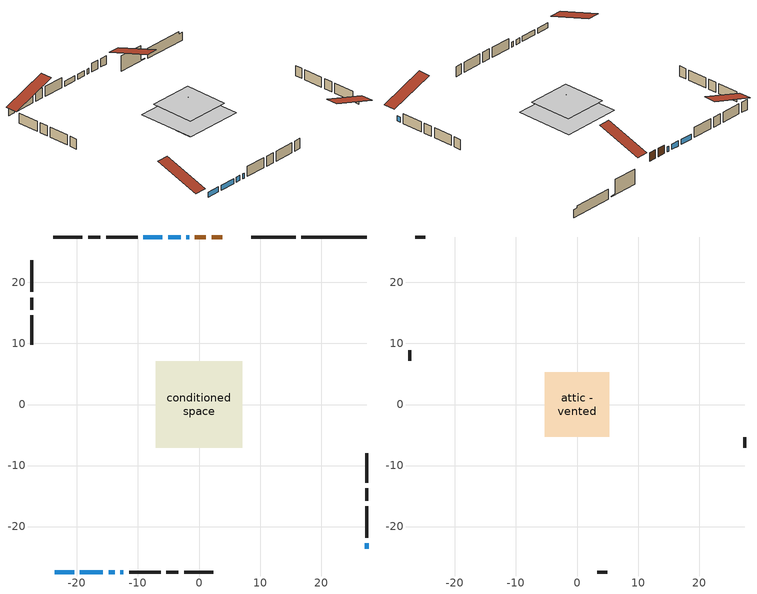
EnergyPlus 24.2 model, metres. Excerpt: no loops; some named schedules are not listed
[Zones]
conditioned space
 floor adiabatic (AdiabaticFloorConstruction): -7.09,-7.09 -7.09,7.09 7.09,7.09 7.09,-7.09 z2.44
 floor foundation (Slab1 construction): -2.01,-2.01 -2.01,2.01 2.01,2.01 2.01,-2.01 z-1.52
 floor foundation (Slab1 construction 1): -1.67,-1.67 -1.67,1.67 1.67,1.67 1.67,-1.67 z-1.22
 wall outside (AdiabaticWallConstruction 1): 3.78,27.45 2.06,27.45 / 1.13,27.45 -0.69,27.45 z2.44:4.47
 wall outside (AdiabaticWallConstruction): -23.62,-27.45 -20.48,-27.45 / -1.62,27.45 -2.1,27.45 / -19.56,-27.45 -15.74,-27.45 / -14.82,-27.45 -13.8,-27.45 / -3.03,27.45 -5.06,27.45 / -5.99,27.45 -9.14,27.45 / 27.45,-23.62 27.45,-22.77 / -12.87,-27.45 -12.39,-27.45 z2.44:3.66
 wall outside (Wall1 construction): -10.07,27.45 -15.23,27.45 / -11.47,-27.45 -6.31,-27.45 / -27.45,23.62 -27.45,18.46 / 27.45,-21.85 27.45,-16.69 z2.44:4.88
 wall outside (Wall2 construction): -16.16,27.45 -18.16,27.45 / -5.38,-27.45 -3.38,-27.45 / -27.45,17.53 -27.45,15.53 / 27.45,-15.76 27.45,-13.75 z2.44:4.88
 wall outside (Wall3 construction): -19.09,27.45 -23.9,27.45 / -2.45,-27.45 2.36,-27.45 / -27.45,14.6 -27.45,9.79 / 27.45,-12.83 27.45,-8.02 z2.44:4.88
 wall foundation (FoundationWall1 construction): 16.78,27.45,-1.52 16.78,27.45,0.92 26.38,27.45,0.92 26.38,27.45,0.37 27.45,27.45,0.37 27.45,27.45,-1.52
 wall foundation (FoundationWall2 construction): 8.54,27.45,-1.22 8.54,27.45,2.44 14.55,27.45,2.44 14.55,27.45,-1.12 15.85,27.45,-1.12 15.85,27.45,-1.22
 window (WindowConstruction): -23.62,-27.45 -20.48,-27.45 z2.44:3.66
 window (WindowConstruction 6): -1.62,27.45 -2.1,27.45 z2.44:3.66
 window (WindowConstruction 7): -19.56,-27.45 -15.75,-27.45 z2.44:3.66
 window (WindowConstruction 1): -14.82,-27.45 -13.8,-27.45 z2.44:3.66
 window (WindowConstruction 2): -3.03,27.45 -5.06,27.45 z2.44:3.66
 window (WindowConstruction 3): -5.99,27.45 -9.14,27.45 z2.44:3.66
 window (WindowConstruction 4): 27.45,-23.62 27.45,-22.77 z2.44:3.66
 window (WindowConstruction 5): -12.87,-27.45 -12.4,-27.45 z2.44:3.66
 door (Door): 3.78,27.45 2.06,27.45 z2.44:4.47
 door (Door 1): 1.13,27.45 -0.69,27.45 z2.44:4.47
 ceiling adiabatic (AdiabaticFloorConstruction): 7.09,-7.09 7.09,7.09 -7.09,7.09 -7.09,-7.09 z2.44
attic - vented
 floor to conditioned space (Floor1 construction Reversed): -5.29,-5.29 -5.29,5.29 5.29,5.29 5.29,-5.29 z4.88
 floor to conditioned space (Floor2 construction Reversed): -2,-2 -2,2 2,2 2,-2 z4.88
 wall outside (Wall4 construction): -24.83,27.45 -26.52,27.45 / 3.29,-27.45 4.98,-27.45 / -27.45,8.87 -27.45,7.17 / 27.45,-7.09 27.45,-5.4 z2.44:4.88
 roof outside (Roof1 construction): 4.71,27.45,4.88 4.71,16.44,8.55 7.61,16.44,8.55 7.61,27.45,4.88; -24.55,-27.45,4.88 -24.55,-16.44,8.55 -27.45,-16.44,8.55 -27.45,-27.45,4.88; -27.45,24.55,4.88 -16.44,24.55,8.55 -16.44,27.45,8.55 -27.45,27.45,4.88; 27.45,-24.55,4.88 16.44,-24.55,8.55 16.44,-27.45,8.55 27.45,-27.45,4.88
[Building]
Building 1: Terrain=Suburbs
[Site:Location]
Moose Jaw CS_SK: Latitude {deg}=50.33; Longitude {deg}=-105.54; Time Zone {hr}=-6; Elevation {m}=577; Keep Site Location Information=Yes
[Site:GroundTemperature:Shallow]
-1.16478, -3.46141, -3.64533, -2.55546, 1.81975, 6.17459, 9.95, 12.3416, 12.5448, 10.5996, 6.92049, 2.69924
[Site:WaterMainsTemperature]
Calculation Method=Schedule; Temperature Schedule=mains temperature schedule
[Material] Roughness=Rough; Thermal Absorptance=0.9
Name | Thickness {m} | Conductivity {W/m-K} | Density {kg/m3} | Specific Heat {J/kg-K} | Solar Absorptance | Visible Absorptance
asphalt or fiberglass shingles | 0.00635 | 0.162714 | 1121.4 | 1465.45 | 0.84 | 0.84
ceiling loosefill ins | 0.254 | 0.0480833 | 16.02 | 1046.75 | 0.7 | 0.7
ceiling stud and cavity | 0.1397 | 0.0922525 | 65.682 | 1177.47 | 0.7 | 0.7
ceiling stud and cavity 1 | 0.1397 | 0.105783 | 65.682 | 1177.47 | 0.7 | 0.7
concrete 4.0 in. | 0.1016 | 1.803125 | 2242.8 | 837.4 | 0.7 | 0.7
concrete 8.0 in. | 0.2032 | 1.803125 | 2242.8 | 837.4 | 0.7 | 0.7
door material | 0.04445 | 0.0451087 | 512.64 | 1214.23 | 0.7 | 0.7
exterior vertical ins | 0.109013 | 0.029427 | 32.04 | 1214.23 | 0.7 | 0.7
exterior vertical ins 1 | 0.111367 | 0.029427 | 32.04 | 1214.23 | 0.7 | 0.7
floor covering | 0.0127 | 0.0433444 | 54.468 | 1339.84 | 0.6 | 0.6
floor rigid ins; wall rigid ins 1 | 0.512978 | 0.029427 | 32.04 | 1214.23 | 0.7 | 0.7
floor stud and cavity | 0.1397 | 1.75129 | 37.0049 | 1207.88 | 0.7 | 0.7
furniture material conditioned space 1 | 0.1524 | 0.115458 | 640.8 | 1214.23 | 0.6 | 0.6
gypsum board | 0.0127 | 0.160291 | 801 | 837.4 | 0.6 | 0.6
gypsum board 1 | 0.0127 | 0.160291 | 801 | 837.4 | 0.7 | 0.7
osb sheathing 0.5 in. | 0.0127 | 0.115458 | 512.64 | 1214.23 | 0.7 | 0.7
osb sheathing 0.75 in. | 0.01905 | 0.115458 | 512.64 | 1214.23 | 0.7 | 0.7
wall rigid ins | 0.051816 | 0.029427 | 32.04 | 1214.23 | 0.7 | 0.7
wall stud and cavity | 0.1397 | 0.214432 | 139.0536 | 1170.24 | 0.7 | 0.7
wall stud and cavity 1 | 0.1397 | 0.218567 | 139.0536 | 1170.24 | 0.7 | 0.7
wall stud and cavity 2 | 0.1397 | 0.203958 | 139.0536 | 1170.24 | 0.7 | 0.7
wall stud and cavity 3 | 0.0889 | 6.1454 | 50.32683 | 1063.81 | 0.6 | 0.6
wall stud and cavity 4 | 0.0889 | 0.380278 | 52.3479 | 1209.89 | 0.7 | 0.7
wall stud and cavity 5 | 0.0889 | 0.391764 | 83.0341 | 1211.67 | 0.7 | 0.7
wood siding | 0.0254 | 0.102417 | 544.68 | 1172.36 | 0 | 0
wood siding 1 | 0.00254 | 0.102417 | 544.68 | 1172.36 | 0 | 0
wood siding 2; wood siding 3 | 0.0254 | 0.102417 | 544.68 | 1172.36 | 0.7 | 0.7
[WindowMaterial:SimpleGlazingSystem]
Name | U-Factor {W/m2-K} | Solar Heat Gain Coefficient
WindowMaterial | 2.95767 | 0.59
WindowMaterial 1 | 2.12925 | 0.58
WindowMaterial 2 | 2.11903 | 0.58
WindowMaterial 3 | 2.13095 | 0.58
WindowMaterial 4 | 1.39225 | 0.47
WindowMaterial 5 | 1.822638 | 0.51
WindowMaterial 6 | 1.322974 | 0.49
[Construction]
AdiabaticFloorConstruction: floor stud and cavity, floor rigid ins, osb sheathing 0.75 in., floor covering
AdiabaticWallConstruction: wood siding 2, wall rigid ins 1, wall stud and cavity 4, gypsum board
AdiabaticWallConstruction 1: wood siding 3, wall rigid ins 1, wall stud and cavity 4, gypsum board
Door; Door 1: door material
Floor1 construction Reversed: gypsum board, ceiling stud and cavity, ceiling loosefill ins
Floor2 construction Reversed: gypsum board, ceiling stud and cavity 1, ceiling loosefill ins
FoundationWall1 construction; FoundationWall2 construction: concrete 8.0 in., gypsum board 1
furniture construction conditioned space 1: furniture material conditioned space 1
PartitionWallConstruction: gypsum board, wall stud and cavity 5, gypsum board
Roof1 construction: asphalt or fiberglass shingles
Slab1 construction; Slab1 construction 1: concrete 4.0 in.
Wall1 construction: wood siding, wall rigid ins, osb sheathing 0.5 in., wall stud and cavity, gypsum board
Wall2 construction: wood siding, wall rigid ins, osb sheathing 0.5 in., wall stud and cavity 1, gypsum board
Wall3 construction: wood siding, wall rigid ins, osb sheathing 0.5 in., wall stud and cavity 2, gypsum board
Wall4 construction: wood siding 1, wall stud and cavity 3
WindowConstruction: WindowMaterial
WindowConstruction 1; WindowConstruction 2: WindowMaterial 1
WindowConstruction 3: WindowMaterial 2
WindowConstruction 4: WindowMaterial 3
WindowConstruction 5: WindowMaterial 4
WindowConstruction 6: WindowMaterial 5
WindowConstruction 7: WindowMaterial 6
[Zone] Multiplier=1; Part of Total Floor Area=Yes
Name | Volume {m3}
attic - vented | 76.092
conditioned space | 570.6
[Space]
Name | Zone | Volume {m3}
attic - vented 1 | attic - vented | 76.092
conditioned space 1 | conditioned space | 570.6
[ZoneInfiltration:EffectiveLeakageArea]
infil attic - vented 1: Zone or Space=attic - vented 1; Schedule=Always On Discrete; Effective Air Leakage Area {cm2}=4258; Stack Coefficient=0.00042473; Wind Coefficient=1.39244e-05
[ZoneMixing]
whole house fan mix: Zone or Space=attic - vented; Schedule=Always On Continuous; Design Flow Rate Calculation Method=Flow/Zone; Design Flow Rate {m3/s}=0; Source Zone or Space=conditioned space
[SurfaceProperty:ExposedFoundationPerimeter] Exposed Perimeter Calculation Method=TotalExposedPerimeter
Name | Total Exposed Perimeter {m}
Slab1 | 10.668
Slab1 1 | 7.31499
[InternalMass] Zone or ZoneList=conditioned space; Space or SpaceList=conditioned space 1
Name | Construction | Surface Area {m2}
furniture mass conditioned space 1 | furniture construction conditioned space 1 | 91.2802
partition wall mass | PartitionWallConstruction | 228.201
[Lights]
interior lighting: Zone or ZoneList or Space or SpaceList=conditioned space 1; Schedule=interior lighting schedule; Design Level Calculation Method=LightingLevel; Lighting Level {W}=343.2; Return Air Fraction=0; Fraction Radiant=0.6; Fraction Visible=0.2; Fraction Replaceable=1
[People]
occupants: Zone or ZoneList or Space or SpaceList=conditioned space 1; Number of People Schedule=occupants schedule; Number of People Calculation Method=People; Number of People=3; Fraction Radiant=0.314171; Sensible Heat Fraction=0.56303; Activity Level Schedule=occupants activity schedule; Carbon Dioxide Generation Rate {m3/s-W}=0; Enable ASHRAE 55 Comfort Warnings=No; Mean Radiant Temperature Calculation Type=EnclosureAveraged
[ElectricEquipment] Zone or ZoneList or Space or SpaceList=conditioned space 1; Design Level Calculation Method=EquipmentLevel
Name | Schedule | Design Level {W} | Fraction Latent | Fraction Radiant | Fraction Lost
clothes dryer | clothes dryer schedule | 140.772 | 0.015 | 0.081 | 0.85
clothes washer | clothes washer schedule | 32.1985 | 0.03 | 0.162 | 0.7
cooking range | cooking range schedule | 215.147 | 0.08 | 0.432 | 0.2
dishwasher | dishwasher schedule | 66.8632 | 0.3 | 0.18 | 0.4
fridge | fridge schedule | 72.9452 | 0 | 0.6 | 0
mech vent house fan | mech vent house fan schedule | 0 | 0 | 0 | 1
mech vent house fan cfis | mech vent house fan cfis schedule | 0 | 0 | 0 | 0
misc plug loads | misc plug loads schedule | 494.7 | 0.045 | 0.513 | 0.1
whole house fan | Always On Discrete | 0 | 0 | 0 | 1
[OtherEquipment] Zone or ZoneList or Space or SpaceList=conditioned space 1; Design Level Calculation Method=EquipmentLevel
Name | Fuel Type | Schedule | Design Level {W} | Fraction Latent | Fraction Radiant | Fraction Lost
clothes dryer 1 | Electricity | clothes dryer schedule | 0 | 0.015 | 0.081 | 0.85
cooking range 1 | Electricity | cooking range schedule | 0 | 0.08 | 0.432 | 0.2
general water use latent | None | general water use schedule | 62.594 | 1 | 0 | 0
general water use sensible | None | general water use schedule | -61.6891 | 0 | 0.6 | 0
mech vent house fan latent load | None | Always On Discrete | 0 | 1 | 0 | 0
mech vent house fan sensible load | None | Always On Discrete | 0 | 0 | 0 | 0
water heater energy adjustment1 | NaturalGas | Always On Discrete | 0.01 | 0 | 0 | 1
[ZoneInfiltration:DesignFlowRate] Zone or ZoneList or Space or SpaceList=conditioned space 1; Schedule=Always On Discrete; Design Flow Rate Calculation Method=Flow/Zone; Design Flow Rate {m3/s}=0
infil flow; natural vent flow; whole house fan flow
[AvailabilityManager:Scheduled]
furnace airloop Availability Manager: Schedule=Always On Discrete
[Foundation:Kiva] Initial Indoor Air Temperature {C}=21; Wall Depth Below Slab {m}=0.2032; Custom Block X Position 1 {m}=0.2159; Custom Block Z Position 1 {m}=0
Name | Wall Height Above Grade {m} | Custom Block Material Name 1 | Custom Block Depth 1 {m}
Foundation Kiva 1 | 0.919978 | exterior vertical ins | 2.43998
Foundation Kiva 2 | 2.44002 | exterior vertical ins 1 | 3.66001
[Foundation:Kiva:Settings]
Soil Conductivity {W/m-K}=0.849921; Soil Density {kg/m3}=1842.3; Soil Specific Heat {J/kg-K}=418.7; Ground Solar Absorptivity=0.9; Ground Thermal Absorptivity=0.9; Ground Surface Roughness {m}=0.03; Far-Field Width {m}=40; Deep-Ground Boundary Condition=ZeroFlux; Deep-Ground Depth {m}=40; Minimum Cell Dimension {m}=0.2; Maximum Cell Growth Coefficient=3; Simulation Timestep=Timestep
[Exterior:Lights]
exterior lighting: Schedule=exterior lighting schedule; Design Level {W}=75.6
[EnergyManagementSystem:GlobalVariable]
furnace_airloop_Fan_RTF
infil_program_Qfan
infil_program_Qinf
natural_vent_program_Qnv
natural_vent_program_Qwhf
[EnergyManagementSystem:Sensor]
Name | Output:Variable or Output:Meter Index Key | Output:Variable or Output:Meter
airflow_gain | infil flow | Infiltration Sensible Heat Gain Energy
airflow_gain_1 | natural vent flow | Infiltration Sensible Heat Gain Energy
airflow_gain_2 | whole house fan flow | Infiltration Sensible Heat Gain Energy
airflow_loss | infil flow | Infiltration Sensible Heat Loss Energy
airflow_loss_1 | natural vent flow | Infiltration Sensible Heat Loss Energy
airflow_loss_2 | whole house fan flow | Infiltration Sensible Heat Loss Energy
clg_load_cond |  | Cooling:EnergyTransfer:Zone:CONDITIONED SPACE
clg_sp_s; clg_sp_s_1 | cooling setpoint | Schedule Value
clothes_dryer_exhaust_0_sch_s | clothes dryer exhaust 0 schedule | Schedule Value
cool_season | cooling season schedule | Schedule Value
htg_load_cond |  | Heating:EnergyTransfer:Zone:CONDITIONED SPACE
htg_sp_s; htg_sp_s_1 | heating setpoint | Schedule Value
ig_ee_conv | clothes dryer | Electric Equipment Convective Heating Energy
ig_ee_conv_2 | cooking range | Electric Equipment Convective Heating Energy
ig_ee_conv_4 | fridge | Electric Equipment Convective Heating Energy
ig_ee_conv_5 | misc plug loads | Electric Equipment Convective Heating Energy
ig_ee_conv_6 | whole house fan | Electric Equipment Convective Heating Energy
ig_ee_rad | clothes dryer | Electric Equipment Radiant Heating Energy
ig_ee_rad_2 | cooking range | Electric Equipment Radiant Heating Energy
ig_ee_rad_4 | fridge | Electric Equipment Radiant Heating Energy
ig_ee_rad_5 | misc plug loads | Electric Equipment Radiant Heating Energy
ig_ee_rad_6 | whole house fan | Electric Equipment Radiant Heating Energy
ig_lgt_conv | interior lighting | Lights Convective Heating Energy
ig_lgt_rad | interior lighting | Lights Radiant Heating Energy
ig_lgt_vis | interior lighting | Lights Visible Radiation Heating Energy
ig_oe_conv | clothes dryer 1 | Other Equipment Convective Heating Energy
ig_oe_conv_1 | cooking range 1 | Other Equipment Convective Heating Energy
ig_oe_conv_2 | general water use latent | Other Equipment Convective Heating Energy
ig_oe_conv_3 | general water use sensible | Other Equipment Convective Heating Energy
ig_oe_conv_4 | water heater energy adjustment1 | Other Equipment Convective Heating Energy
ig_oe_rad | clothes dryer 1 | Other Equipment Radiant Heating Energy
ig_oe_rad_1 | cooking range 1 | Other Equipment Radiant Heating Energy
ig_oe_rad_2 | general water use latent | Other Equipment Radiant Heating Energy
ig_oe_rad_3 | general water use sensible | Other Equipment Radiant Heating Energy
ig_oe_rad_4 | water heater energy adjustment1 | Other Equipment Radiant Heating Energy
ig_ppl_conv | occupants | People Convective Heating Energy
ig_ppl_rad | occupants | People Radiant Heating Energy
im_conv | furniture mass conditioned space 1 | Surface Inside Face Convection Heat Gain Energy
im_conv_1 | partition wall mass | Surface Inside Face Convection Heat Gain Energy
im_ig | furniture mass conditioned space 1 | Surface Inside Face Internal Gains Radiation Heat Gain Energy
im_ig_1 | partition wall mass | Surface Inside Face Internal Gains Radiation Heat Gain Energy
im_lgt | furniture mass conditioned space 1 | Surface Inside Face Lights Radiation Heat Gain Energy
im_lgt_1 | partition wall mass | Surface Inside Face Lights Radiation Heat Gain Energy
im_sol | furniture mass conditioned space 1 | Surface Inside Face Solar Radiation Heat Gain Energy
im_sol_1 | partition wall mass | Surface Inside Face Solar Radiation Heat Gain Energy
im_surf | furniture mass conditioned space 1 | Surface Inside Face Net Surface Thermal Radiation Heat Gain Energy
im_surf_1 | partition wall mass | Surface Inside Face Net Surface Thermal Radiation Heat Gain Energy
mv_conv | mech vent house fan | Electric Equipment Convective Heating Energy
mv_conv_1 | mech vent house fan cfis | Electric Equipment Convective Heating Energy
mv_conv_2 | mech vent house fan latent load | Other Equipment Convective Heating Energy
mv_conv_3 | mech vent house fan sensible load | Other Equipment Convective Heating Energy
mv_rad | mech vent house fan | Electric Equipment Radiant Heating Energy
mv_rad_1 | mech vent house fan cfis | Electric Equipment Radiant Heating Energy
mv_rad_2 | mech vent house fan latent load | Other Equipment Radiant Heating Energy
mv_rad_3 | mech vent house fan sensible load | Other Equipment Radiant Heating Energy
natural_vent_s | natural vent schedule | Schedule Value
out_pb_s |  | Site Outdoor Air Barometric Pressure
out_wt_s |  | Site Outdoor Air Humidity Ratio
site_vw_s |  | Site Wind Speed
ss_back_out | Window1 | Surface Window Shortwave from Zone Back Out Window Heat Transfer Rate
ss_back_out_1 | Window10 | Surface Window Shortwave from Zone Back Out Window Heat Transfer Rate
ss_back_out_2 | Window11 | Surface Window Shortwave from Zone Back Out Window Heat Transfer Rate
ss_back_out_3 | Window2 | Surface Window Shortwave from Zone Back Out Window Heat Transfer Rate
ss_back_out_4 | Window3 | Surface Window Shortwave from Zone Back Out Window Heat Transfer Rate
ss_back_out_5 | Window5 | Surface Window Shortwave from Zone Back Out Window Heat Transfer Rate
ss_back_out_6 | Window8 | Surface Window Shortwave from Zone Back Out Window Heat Transfer Rate
ss_back_out_7 | Window9 | Surface Window Shortwave from Zone Back Out Window Heat Transfer Rate
ss_conv | Door1 | Surface Inside Face Convection Heat Gain Energy
ss_conv_1 | Door3 | Surface Inside Face Convection Heat Gain Energy
ss_conv_2 | Window1 | Surface Inside Face Convection Heat Gain Energy
ss_conv_3 | Window10 | Surface Inside Face Convection Heat Gain Energy
ss_conv_4 | Window11 | Surface Inside Face Convection Heat Gain Energy
ss_conv_5 | Window2 | Surface Inside Face Convection Heat Gain Energy
ss_conv_6 | Window3 | Surface Inside Face Convection Heat Gain Energy
ss_conv_7 | Window5 | Surface Inside Face Convection Heat Gain Energy
ss_conv_8 | Window8 | Surface Inside Face Convection Heat Gain Energy
ss_conv_9 | Window9 | Surface Inside Face Convection Heat Gain Energy
ss_ig | Door1 | Surface Inside Face Internal Gains Radiation Heat Gain Energy
ss_ig_1 | Door3 | Surface Inside Face Internal Gains Radiation Heat Gain Energy
ss_ig_2 | Window1 | Surface Inside Face Internal Gains Radiation Heat Gain Energy
ss_ig_3 | Window10 | Surface Inside Face Internal Gains Radiation Heat Gain Energy
ss_ig_4 | Window11 | Surface Inside Face Internal Gains Radiation Heat Gain Energy
ss_ig_5 | Window2 | Surface Inside Face Internal Gains Radiation Heat Gain Energy
ss_ig_6 | Window3 | Surface Inside Face Internal Gains Radiation Heat Gain Energy
ss_ig_7 | Window5 | Surface Inside Face Internal Gains Radiation Heat Gain Energy
ss_ig_8 | Window8 | Surface Inside Face Internal Gains Radiation Heat Gain Energy
ss_ig_9 | Window9 | Surface Inside Face Internal Gains Radiation Heat Gain Energy
ss_lgt | Door1 | Surface Inside Face Lights Radiation Heat Gain Energy
ss_lgt_1 | Door3 | Surface Inside Face Lights Radiation Heat Gain Energy
ss_sol | Door1 | Surface Inside Face Solar Radiation Heat Gain Energy
ss_sol_1 | Door3 | Surface Inside Face Solar Radiation Heat Gain Energy
ss_surf | Door1 | Surface Inside Face Net Surface Thermal Radiation Heat Gain Energy
ss_surf_1 | Door3 | Surface Inside Face Net Surface Thermal Radiation Heat Gain Energy
ss_surf_2 | Window1 | Surface Inside Face Net Surface Thermal Radiation Heat Gain Energy
ss_surf_3 | Window10 | Surface Inside Face Net Surface Thermal Radiation Heat Gain Energy
ss_surf_4 | Window11 | Surface Inside Face Net Surface Thermal Radiation Heat Gain Energy
ss_surf_5 | Window2 | Surface Inside Face Net Surface Thermal Radiation Heat Gain Energy
ss_surf_6 | Window3 | Surface Inside Face Net Surface Thermal Radiation Heat Gain Energy
ss_surf_7 | Window5 | Surface Inside Face Net Surface Thermal Radiation Heat Gain Energy
ss_surf_8 | Window8 | Surface Inside Face Net Surface Thermal Radiation Heat Gain Energy
ss_surf_9 | Window9 | Surface Inside Face Net Surface Thermal Radiation Heat Gain Energy
ss_trans_in | Window1 | Surface Window Transmitted Solar Radiation Rate
ss_trans_in_1 | Window10 | Surface Window Transmitted Solar Radiation Rate
ss_trans_in_2 | Window11 | Surface Window Transmitted Solar Radiation Rate
ss_trans_in_3 | Window2 | Surface Window Transmitted Solar Radiation Rate
ss_trans_in_4 | Window3 | Surface Window Transmitted Solar Radiation Rate
ss_trans_in_5 | Window5 | Surface Window Transmitted Solar Radiation Rate
ss_trans_in_6 | Window8 | Surface Window Transmitted Solar Radiation Rate
ss_trans_in_7 | Window9 | Surface Window Transmitted Solar Radiation Rate
ss_trans_out | Window1 | Surface Inside Face Initial Transmitted Diffuse Transmitted Out Window Solar Radiation Rate
ss_trans_out_1 | Window10 | Surface Inside Face Initial Transmitted Diffuse Transmitted Out Window Solar Radiation Rate
ss_trans_out_2 | Window11 | Surface Inside Face Initial Transmitted Diffuse Transmitted Out Window Solar Radiation Rate
ss_trans_out_3 | Window2 | Surface Inside Face Initial Transmitted Diffuse Transmitted Out Window Solar Radiation Rate
ss_trans_out_4 | Window3 | Surface Inside Face Initial Transmitted Diffuse Transmitted Out Window Solar Radiation Rate
ss_trans_out_5 | Window5 | Surface Inside Face Initial Transmitted Diffuse Transmitted Out Window Solar Radiation Rate
ss_trans_out_6 | Window8 | Surface Inside Face Initial Transmitted Diffuse Transmitted Out Window Solar Radiation Rate
ss_trans_out_7 | Window9 | Surface Inside Face Initial Transmitted Diffuse Transmitted Out Window Solar Radiation Rate
s_conv | Floor1 | Surface Inside Face Convection Heat Gain Energy
s_conv_1 | Floor2 | Surface Inside Face Convection Heat Gain Energy
s_conv_10 | Wall1:270 | Surface Inside Face Convection Heat Gain Energy
s_conv_11 | Wall1:90 | Surface Inside Face Convection Heat Gain Energy
s_conv_12 | Wall2:0 | Surface Inside Face Convection Heat Gain Energy
s_conv_13 | Wall2:180 | Surface Inside Face Convection Heat Gain Energy
s_conv_14 | Wall2:270 | Surface Inside Face Convection Heat Gain Energy
s_conv_15 | Wall2:90 | Surface Inside Face Convection Heat Gain Energy
s_conv_16 | Wall3:0 | Surface Inside Face Convection Heat Gain Energy
s_conv_17 | Wall3:180 | Surface Inside Face Convection Heat Gain Energy
s_conv_18 | Wall3:270 | Surface Inside Face Convection Heat Gain Energy
s_conv_19 | Wall3:90 | Surface Inside Face Convection Heat Gain Energy
s_conv_2 | FoundationWall1 | Surface Inside Face Convection Heat Gain Energy
s_conv_3 | FoundationWall2 | Surface Inside Face Convection Heat Gain Energy
s_conv_4 | inferred conditioned ceiling | Surface Inside Face Convection Heat Gain Energy
s_conv_5 | inferred conditioned floor | Surface Inside Face Convection Heat Gain Energy
s_conv_6 | Slab1 | Surface Inside Face Convection Heat Gain Energy
s_conv_7 | Slab1 1 | Surface Inside Face Convection Heat Gain Energy
s_conv_8 | Wall1:0 | Surface Inside Face Convection Heat Gain Energy
s_conv_9 | Wall1:180 | Surface Inside Face Convection Heat Gain Energy
s_ig | Floor1 | Surface Inside Face Internal Gains Radiation Heat Gain Energy
s_ig_1 | Floor2 | Surface Inside Face Internal Gains Radiation Heat Gain Energy
s_ig_10 | Wall1:270 | Surface Inside Face Internal Gains Radiation Heat Gain Energy
s_ig_11 | Wall1:90 | Surface Inside Face Internal Gains Radiation Heat Gain Energy
s_ig_12 | Wall2:0 | Surface Inside Face Internal Gains Radiation Heat Gain Energy
s_ig_13 | Wall2:180 | Surface Inside Face Internal Gains Radiation Heat Gain Energy
s_ig_14 | Wall2:270 | Surface Inside Face Internal Gains Radiation Heat Gain Energy
s_ig_15 | Wall2:90 | Surface Inside Face Internal Gains Radiation Heat Gain Energy
s_ig_16 | Wall3:0 | Surface Inside Face Internal Gains Radiation Heat Gain Energy
s_ig_17 | Wall3:180 | Surface Inside Face Internal Gains Radiation Heat Gain Energy
s_ig_18 | Wall3:270 | Surface Inside Face Internal Gains Radiation Heat Gain Energy
s_ig_19 | Wall3:90 | Surface Inside Face Internal Gains Radiation Heat Gain Energy
s_ig_2 | FoundationWall1 | Surface Inside Face Internal Gains Radiation Heat Gain Energy
s_ig_3 | FoundationWall2 | Surface Inside Face Internal Gains Radiation Heat Gain Energy
s_ig_4 | inferred conditioned ceiling | Surface Inside Face Internal Gains Radiation Heat Gain Energy
s_ig_5 | inferred conditioned floor | Surface Inside Face Internal Gains Radiation Heat Gain Energy
s_ig_6 | Slab1 | Surface Inside Face Internal Gains Radiation Heat Gain Energy
s_ig_7 | Slab1 1 | Surface Inside Face Internal Gains Radiation Heat Gain Energy
s_ig_8 | Wall1:0 | Surface Inside Face Internal Gains Radiation Heat Gain Energy
s_ig_9 | Wall1:180 | Surface Inside Face Internal Gains Radiation Heat Gain Energy
s_lgt | Floor1 | Surface Inside Face Lights Radiation Heat Gain Energy
s_lgt_1 | Floor2 | Surface Inside Face Lights Radiation Heat Gain Energy
s_lgt_10 | Wall1:270 | Surface Inside Face Lights Radiation Heat Gain Energy
s_lgt_11 | Wall1:90 | Surface Inside Face Lights Radiation Heat Gain Energy
s_lgt_12 | Wall2:0 | Surface Inside Face Lights Radiation Heat Gain Energy
s_lgt_13 | Wall2:180 | Surface Inside Face Lights Radiation Heat Gain Energy
s_lgt_14 | Wall2:270 | Surface Inside Face Lights Radiation Heat Gain Energy
s_lgt_15 | Wall2:90 | Surface Inside Face Lights Radiation Heat Gain Energy
s_lgt_16 | Wall3:0 | Surface Inside Face Lights Radiation Heat Gain Energy
s_lgt_17 | Wall3:180 | Surface Inside Face Lights Radiation Heat Gain Energy
